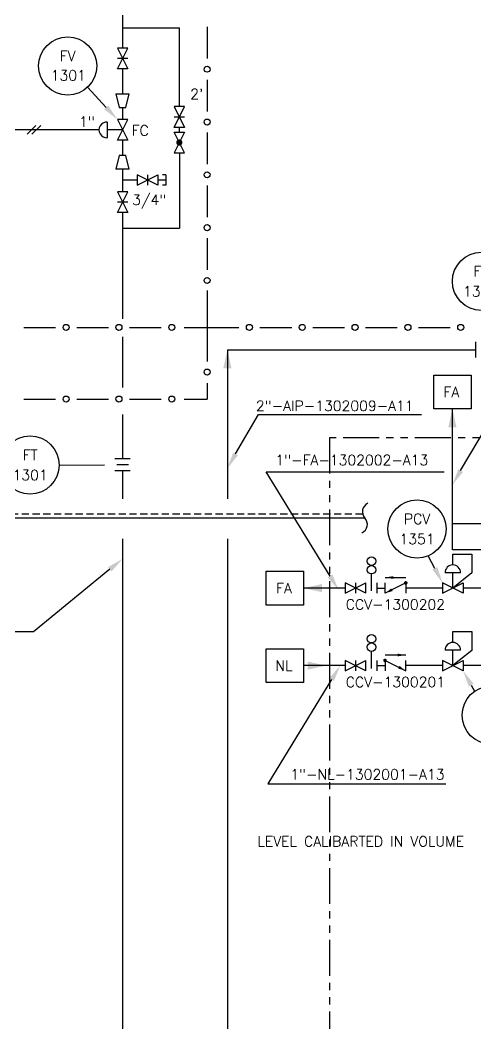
# Model space of a CAD drawing. Extents: x 1820 to 2982, y 1493 to 2284.
# Drawn here: x 2081.4 to 2192.6, y 1708.5 to 1953.4 of the extents above; entities that cross this region are included whole.
import ezdxf
from ezdxf.enums import TextEntityAlignment as Align

# ---------------------------------------------------------------- set-up
doc = ezdxf.new("R2010")
doc.units = 0
doc.header["$LTSCALE"] = 7
doc.header["$MEASUREMENT"] = 0
doc.linetypes.add('HIDDEN', pattern=[0.375, 0.25, -0.125])
doc.linetypes.add('PHANTOM', pattern=[2.5, 1.25, -0.25, 0.25, -0.25, 0.25, -0.25])
doc.layers.get('0').update_dxf_attribs({"linetype": 'CONTINUOUS'})
for name, color, linetype in [('DIM', 7, 'CONTINUOUS'), ('SEC', 7, 'CONTINUOUS'), ('SYM', 7, 'CONTINUOUS')]:
    doc.layers.add(name, color=color, linetype=linetype)
doc.styles.add('ENG2', font='SIMPLEX.SHX', dxfattribs={"height": 2.5})

# ---------------------------------------------------------------- blocks, each defined once
blk = doc.blocks.new('A3')
at = {"layer": 'SEC'}
blk.add_solid([(0, 0), (4.5, 1), (4.5, -1)], dxfattribs=at)

msp = doc.modelspace()

# ---------------------------------------------------------------- linework, layer by layer
at = {"color": 1}
for p, q in [((2106.42, 1990.86), (2106.42, 1946.57)), ((2106.42, 1941.51), (2106.42, 1935.39)), ((2106.42, 1932.1), (2106.42, 1929.13)), ((2106.42, 1924.07), (2106.42, 1920.33)), ((2106.42, 1917.04), (2106.42, 1911.51)), ((2106.42, 1906.45), (2106.42, 1880.54)), ((2106.42, 1876.15), (2106.42, 1863.73)), ((2131.98, 1872.96), (2131.98, 1836.6)), ((2131.98, 1872.96), (2192.5, 1872.96)), ((2106.42, 1857.16), (2106.42, 1846.42)), ((2106.42, 1843.53), (2106.42, 1836.6)), ((2165.49, 1831.9), (1918.65, 1831.9)), ((2106.42, 1826.84), (2106.42, 1700.76)), ((2131.98, 1826.84), (2131.98, 1700.76))]:
    msp.add_line(p, q, dxfattribs=at)
for p, q in [((2127.04, 1951.71), (2127.04, 1943.98)), ((2106.42, 1951.52), (2120.27, 1951.52)), ((2120.27, 1932.21), (2120.27, 1951.52)), ((2102.44, 1932.07), (2097.88, 1936.99)), ((2127.04, 1938.83), (2127.04, 1931.09)), ((2083.16, 1925.53), (2085.3, 1927.67)), ((2084.32, 1925.53), (2086.46, 1927.67)), ((2102.66, 1928.5), (2102.66, 1924.7)), ((2120.27, 1926.03), (2120.27, 1927.21)), ((2100.67, 1926.6), (2054.44, 1926.6)), ((2106.42, 1926.6), (2102.66, 1926.6)), ((2119.01, 1926.03, 200000), (2121.54, 1926.03, 200000)), ((2121.54, 1921.03, 200000), (2119.01, 1926.03, 200000)), ((2121.54, 1926.03, 200000), (2119.01, 1921.03, 200000)), ((2127.04, 1925.94), (2127.04, 1918.21)), ((2120.27, 1924.07), (2120.27, 1923.15)), ((2119.01, 1921.03, 200000), (2121.54, 1921.03, 200000)), ((2120.27, 1920.97), (2120.27, 1902.63)), ((2116.95, 1915.62), (2116.16, 1915.62)), ((2109.98, 1914.36), (2106.42, 1914.36)), ((2116.95, 1914.36), (2115.04, 1914.36)), ((2116.95, 1913.09), (2116.16, 1913.09)), ((2127.04, 1913.06), (2127.04, 1905.33)), ((2106.42, 1902.63), (2120.27, 1902.63)), ((2127.04, 1900.18), (2127.04, 1892.45)), ((2127.04, 1887.45), (2127.04, 1877.4)), ((2082.36, 1878.43), (2090.09, 1878.43)), ((2095.24, 1878.43), (2102.98, 1878.43)), ((2108.13, 1878.43), (2115.86, 1878.43)), ((2121.48, 1878.43), (2127.04, 1878.43)), ((2127.04, 1878.43), (2134.77, 1878.43)), ((2139.92, 1878.43), (2147.66, 1878.43)), ((2152.81, 1878.43), (2160.54, 1878.43)), ((2165.69, 1878.43), (2173.42, 1878.43)), ((2178.57, 1878.43), (2186.3, 1878.43)), ((2127.04, 1877.83), (2127.04, 1870.1)), ((2127.04, 1864.78), (2127.04, 1860.95)), ((2082.36, 1860.95), (2090.09, 1860.95)), ((2095.24, 1860.95), (2102.98, 1860.95)), ((2108.13, 1860.95), (2115.86, 1860.95)), ((2121.48, 1860.95), (2127.04, 1860.95)), ((2188.86, 1843.48), (2198.22, 1859.35)), ((2133.98, 1847.55), (2139.54, 1857.15)), ((2139.54, 1857.15), (2179.34, 1857.15)), ((2186.85, 1824.18), (2186.85, 1858.54)), ((2090.97, 1844.84), (2102.01, 1844.93)), ((2141.47, 1843.19), (2184.82, 1843.19)), ((2157.02, 1817.76), (2141.47, 1843.19)), ((2207.32, 1830.52), (2186.85, 1830.52)), ((2182.58, 1819.63), (2180.96, 1822.7)), ((2195.51, 1824.18), (2186.85, 1824.18)), ((2186.95, 1823.11), (2191.56, 1823.11)), ((2186.95, 1820.48), (2186.95, 1823.11)), ((2191.56, 1823.11), (2191.56, 1818.52)), ((2103.33, 1819.43), (2084.69, 1804.15)), ((2170.42, 1817.41), (2175.48, 1817.41)), ((2188.85, 1818.58), (2185.05, 1818.58)), ((2186.95, 1814.82), (2186.95, 1818.58)), ((2191.56, 1818.52), (2186.95, 1814.82)), ((2160.69, 1814.82), (2150.56, 1814.82)), ((2168.51, 1814.82), (2170.42, 1814.82)), ((2184.45, 1814.82), (2175.48, 1814.82)), ((2189.45, 1813.56), (2184.45, 1816.09)), ((2184.45, 1813.56), (2189.45, 1816.09)), ((2184.45, 1816.09), (2184.45, 1813.56)), ((2189.45, 1816.09), (2189.45, 1813.56)), ((2197.38, 1814.82), (2189.45, 1814.82)), ((2084.69, 1804.15), (2040.06, 1804.15)), ((2186.95, 1801.57), (2186.95, 1804.21)), ((2186.95, 1804.21), (2191.56, 1804.21)), ((2191.56, 1804.21), (2191.56, 1799.62)), ((2175.48, 1798.5), (2170.42, 1798.5)), ((2188.85, 1799.68), (2185.05, 1799.68)), ((2186.95, 1795.92), (2186.95, 1799.68)), ((2191.56, 1799.62), (2186.95, 1795.92)), ((2160.69, 1795.92), (2150.56, 1795.92)), ((2168.51, 1795.92), (2170.42, 1795.92)), ((2184.45, 1795.92), (2175.48, 1795.92)), ((2184.45, 1797.18), (2184.45, 1794.65)), ((2189.45, 1794.65), (2184.45, 1797.18)), ((2184.45, 1794.65), (2189.45, 1797.18)), ((2189.45, 1797.18), (2189.45, 1794.65)), ((2197.38, 1795.92), (2189.45, 1795.92)), ((2157.4, 1792.5), (2141.86, 1767.08)), ((2191.42, 1791.17), (2192.27, 1789.66)), ((2141.86, 1767.08), (2185.21, 1767.08))]:
    msp.add_line(p, q)
at = {"color": 7}
for p, q in [((2107.69, 1946.57), (2105.16, 1946.57)), ((2105.16, 1941.51), (2107.69, 1946.57)), ((2105.16, 1946.57), (2107.69, 1941.51)), ((2107.69, 1944.04), (2105.16, 1944.04)), ((2107.69, 1941.51), (2105.16, 1941.51)), ((2107.69, 1941.51), (2105.16, 1941.51)), ((2119.01, 1927.21), (2121.54, 1932.27)), ((2119.01, 1932.27), (2121.54, 1927.21)), ((2121.54, 1932.27), (2119.01, 1932.27)), ((2121.54, 1932.27), (2119.01, 1932.27)), ((2121.54, 1929.74), (2119.01, 1929.74)), ((2105.16, 1924.07), (2107.69, 1929.13)), ((2105.16, 1929.13), (2107.69, 1924.07)), ((2107.69, 1929.13), (2105.16, 1929.13)), ((2121.54, 1927.21), (2119.01, 1927.21)), ((2107.69, 1924.07), (2105.16, 1924.07)), ((2107.69, 1924.07), (2105.16, 1924.07)), ((2109.98, 1913.09), (2115.04, 1915.62)), ((2115.04, 1913.09), (2109.98, 1915.62)), ((2109.98, 1915.62), (2109.98, 1913.09)), ((2112.51, 1915.62), (2112.51, 1913.09)), ((2115.04, 1915.62), (2115.04, 1913.09)), ((2115.04, 1915.62), (2115.04, 1913.09)), ((2116.95, 1915.62), (2116.95, 1913.09)), ((2105.16, 1911.51), (2107.69, 1906.45)), ((2105.16, 1906.45), (2107.69, 1911.51)), ((2107.69, 1911.51), (2105.16, 1911.51)), ((2107.69, 1908.98), (2105.16, 1908.98)), ((2107.69, 1908.98), (2105.16, 1908.98)), ((2107.69, 1906.45), (2105.16, 1906.45)), ((2107.69, 1906.45), (2105.16, 1906.45)), ((2192.5, 1874.86), (2192.5, 1871.07)), ((2104.52, 1846.42), (2108.32, 1846.42)), ((2104.99, 1844.97), (2107.85, 1844.97)), ((2104.52, 1843.53), (2108.32, 1843.53)), ((2167.13, 1814.13), (2167.13, 1818.28)), ((2160.69, 1816.09), (2160.69, 1813.56)), ((2160.69, 1813.56), (2165.75, 1816.09)), ((2165.75, 1813.56), (2160.69, 1816.09)), ((2163.22, 1816.09), (2163.22, 1813.56)), ((2165.75, 1813.56), (2165.75, 1816.09)), ((2165.75, 1813.56), (2165.75, 1816.09)), ((2168.51, 1813.56), (2168.51, 1816.09)), ((2168.51, 1814.82), (2170.42, 1814.82)), ((2167.13, 1795.23), (2167.13, 1799.37)), ((2160.69, 1794.65), (2165.75, 1797.18)), ((2165.75, 1794.65), (2160.69, 1797.18)), ((2160.69, 1797.18), (2160.69, 1794.65)), ((2163.22, 1797.18), (2163.22, 1794.65)), ((2165.75, 1794.65), (2165.75, 1797.18)), ((2165.75, 1794.65), (2165.75, 1797.18)), ((2168.51, 1794.65), (2168.51, 1797.18)), ((2168.51, 1795.92), (2170.42, 1795.92))]:
    msp.add_line(p, q, dxfattribs=at)
at = {"color": 4}
for p, q in [((2104.78, 1935.39), (2108.06, 1935.39)), ((2104.78, 1935.39), (2105.6, 1932.1)), ((2107.24, 1932.1), (2108.06, 1935.39)), ((2105.6, 1932.1), (2107.24, 1932.1)), ((2105.6, 1920.33), (2104.78, 1917.04)), ((2107.24, 1920.33), (2105.6, 1920.33)), ((2108.06, 1917.04), (2107.24, 1920.33)), ((2108.06, 1917.04), (2104.78, 1917.04)), ((2175.48, 1816.09), (2170.42, 1813.56)), ((2175.48, 1816.09), (2170.42, 1813.56)), ((2170.42, 1813.56), (2170.42, 1816.09)), ((2175.48, 1816.09), (2175.48, 1813.56)), ((2170.42, 1797.18), (2175.48, 1794.65)), ((2170.42, 1797.18), (2175.48, 1794.65)), ((2170.42, 1797.18), (2170.42, 1794.65)), ((2175.48, 1794.65), (2175.48, 1797.18))]:
    msp.add_line(p, q, dxfattribs=at)
at = {"color": 4, "linetype": 'PHANTOM'}
for p, q in [((2156.85, 1851.52), (2156.85, 1666.7)), ((2238.97, 1851.52), (2156.85, 1851.52))]:
    msp.add_line(p, q, dxfattribs=at)
at = {"color": 3, "linetype": 'HIDDEN'}
msp.add_line((2164.98, 1832.9), (1919.65, 1832.9), dxfattribs=at)
at = {"const_width": 0.75}
msp.add_lwpolyline([(2120.27, 1923.15, 1), (2120.27, 1923.9, 1)], format="xyb", close=True, dxfattribs=at)
for points in [[(2182.3, 1858.54), (2182.3, 1866.8), (2191.4, 1866.8), (2191.4, 1858.54)], [(2141.46, 1810.69), (2141.46, 1818.95), (2150.56, 1818.95), (2150.56, 1810.69)], [(2141.46, 1791.79), (2141.46, 1800.05), (2150.56, 1800.05), (2150.56, 1791.79)]]:
    msp.add_lwpolyline(points, close=True)
at = {"color": 7}
for centre, radius in [((2093.05, 1942.19), 7.09), ((2193.93, 1889.66), 7.09), ((2083.88, 1844.84), 7.09), ((2178.23, 1829.25), 7.09), ((2167.13, 1821.38), 1.04), ((2167.13, 1819.31), 1.04), ((2167.13, 1802.48), 1.04), ((2167.13, 1800.41), 1.04), ((2196.3, 1783.82), 7.09)]:
    msp.add_circle(centre, radius, dxfattribs=at)
for centre in [(2127.04, 1941.4), (2127.04, 1928.52), (2127.04, 1915.64), (2127.04, 1902.75), (2127.04, 1889.87), (2092.67, 1878.43), (2105.55, 1878.43), (2118.43, 1878.43), (2137.35, 1878.43), (2150.23, 1878.43), (2163.11, 1878.43), (2176, 1878.43), (2188.88, 1878.43), (2127.04, 1867.53), (2092.67, 1860.95), (2105.55, 1860.95), (2118.43, 1860.95)]:
    msp.add_circle(centre, 0.733)
for centre, start, end in [((2102.57, 1926.6), 87.1381, 272.8619), ((2186.95, 1818.58), 0, 180), ((2186.95, 1799.68), 0, 180)]:
    msp.add_arc(centre, 1.9, start, end)
for points in [[(2102.94, 1932.52), (2101.95, 1931.62), (2105.16, 1929.13)], [(2134.56, 1847.22), (2133.41, 1847.88), (2131.98, 1844.09)], [(2189.43, 1843.15), (2188.28, 1843.81), (2186.85, 1840.02)], [(2102.9, 1819.94), (2103.75, 1818.91), (2106.42, 1821.96)], [(2183.17, 1819.94), (2181.99, 1819.32), (2184.45, 1816.09)], [(2156.45, 1817.41), (2157.59, 1818.11), (2159.1, 1814.35)], [(2172.42, 1817.08), (2172.42, 1817.74), (2170.42, 1817.41)], [(2173.48, 1798.17), (2173.48, 1798.84), (2175.48, 1798.5)], [(2156.83, 1792.85), (2157.97, 1792.16), (2159.49, 1795.92)], [(2192, 1791.5), (2190.84, 1790.84), (2189.45, 1794.65)]]:
    msp.add_solid(points)
at = {"color": 4, "linetype": 'HIDDEN'}
for points in [[(2171.94, 1814.74), (2170.42, 1813.56), (2172.27, 1814.11)], [(2173.96, 1795.84), (2175.48, 1794.65), (2173.62, 1795.2)]]:
    msp.add_solid(points, dxfattribs=at)
at = {"layer": 'DIM'}
for centre, radius, start, end in [((2167.26, 1833.43), 2.34, 116.4029, 220.808), ((2163.88, 1830.35), 2.23, 294.2426, 43.8638)]:
    msp.add_arc(centre, radius, start, end, dxfattribs=at)
at = {"layer": 'SYM', "color": 4, "const_width": 0.43}
for points in [[(2175.7, 1816.09, -1), (2175.25, 1816.09, -1)], [(2170.19, 1797.18, 1), (2170.64, 1797.18, 1)]]:
    msp.add_lwpolyline(points, format="xyb", close=True, dxfattribs=at)

# ---------------------------------------------------------------- block references
at = {"rotation": 270}
msp.add_blockref('A3', (2131.98, 1872.96), dxfattribs=at)
at = {"xscale": -1, "rotation": 90}
msp.add_blockref('A3', (2186.85, 1858.54), dxfattribs=at)
msp.add_blockref('A3', (2150.56, 1814.82))
at = {"xscale": -1}
msp.add_blockref('A3', (2156.07, 1795.92), dxfattribs=at)

# ---------------------------------------------------------------- texts
at = {"style": 'ENG2'}
for s, p in [('FV', (2093.05, 1943.39)), ('1301', (2093.2, 1938.63)), ("2'", (2124.53, 1934.1)), ('1"', (2097.72, 1927.34)), ('FC', (2110.73, 1925.23)), ('3/4"', (2112.94, 1908.28)), ('FV', (2193.93, 1890.87)), ('1302', (2193.71, 1885.96)), ('FA', (2186.61, 1861.42)), ('2"-AIP-1302009-A11', (2158.16, 1858.04)), ('FT', (2083.88, 1846.05)), ('1"-FA-1302002-A13', (2162.32, 1844.81)), ('1301', (2083.88, 1841.14)), ('PCV', (2178.23, 1830.45)), ('1351', (2178.23, 1825.55)), ('FA', (2145.77, 1813.57)), ('NL', (2145.77, 1794.66)), ('1"-NL-1302001-A13', (2166.12, 1768.14)), ('LEVEL CALIBARTED IN VOLUME', (2164.49, 1751.8))]:
    msp.add_text(s, height=2.5, dxfattribs=at).set_placement(p, align=Align.CENTER)
for s, p in [('CCV-1300202', (2172.95, 1810.82)), ('CCV-1300201', (2172.95, 1791.92))]:
    msp.add_text(s, height=2.5, dxfattribs=at).set_placement(p, align=Align.MIDDLE_CENTER)

doc.saveas('drawing.dxf')
